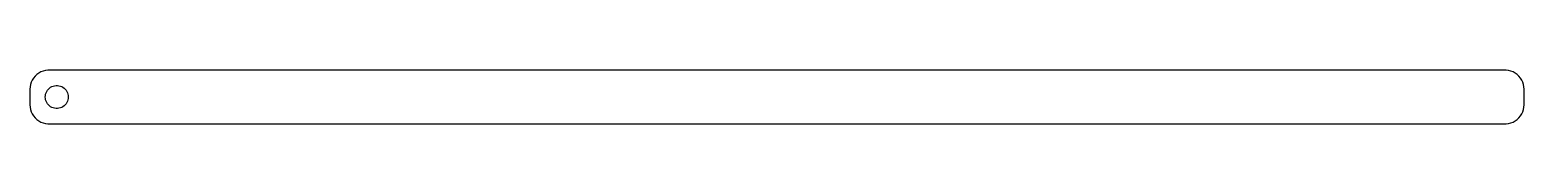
# Model space of a CAD drawing. Header units: metres. Extents: x -194 to 194, y -7 to 7.
import ezdxf

# ---------------------------------------------------------------- set-up
doc = ezdxf.new("R2010")
doc.units = ezdxf.units.M

msp = doc.modelspace()

# ---------------------------------------------------------------- linework, layer by layer
for p, q in [((-193.882, 4.40877), (-194.149, 3.84062)), ((-193.545, 4.93892), (-193.882, 4.40877)), ((-193.145, 5.42273), (-193.545, 4.93892)), ((-192.687, 5.85255), (-193.145, 5.42273)), ((-192.179, 6.22163), (-192.687, 5.85255)), ((-191.629, 6.52412), (-192.179, 6.22163)), ((-191.045, 6.75528), (-191.629, 6.52412)), ((-190.437, 6.91142), (-191.045, 6.75528)), ((-189.814, 6.99013), (-190.437, 6.91142)), ((189.814, 6.99013), (-189.814, 6.99013)), ((190.437, 6.91142), (189.814, 6.99013)), ((191.045, 6.75528), (190.437, 6.91142)), ((191.629, 6.52412), (191.045, 6.75528)), ((192.179, 6.22163), (191.629, 6.52412)), ((192.687, 5.85255), (192.179, 6.22163)), ((193.145, 5.42273), (192.687, 5.85255)), ((193.545, 4.93892), (193.145, 5.42273)), ((193.882, 4.40877), (193.545, 4.93892)), ((194.149, 3.84062), (193.882, 4.40877)), ((-194.461, 2.62666), (-194.5, 2)), ((-194.5, 2), (-194.5, -2)), ((-194.343, 3.24344), (-194.461, 2.62666)), ((-194.149, 3.84062), (-194.343, 3.24344)), ((-190.5, 0), (-190.476, 0.375992)), ((-190.476, -0.375992), (-190.5, 0)), ((-190.476, 0.375992), (-190.406, 0.746063)), ((-190.406, 0.746063), (-190.289, 1.10437)), ((-190.289, 1.10437), (-190.129, 1.44525)), ((-190.129, 1.44525), (-189.927, 1.76335)), ((-189.927, 1.76335), (-189.687, 2.05363)), ((-189.687, 2.05363), (-189.412, 2.31154)), ((-189.412, 2.31154), (-189.107, 2.53297)), ((-189.107, 2.53297), (-188.777, 2.71448)), ((-188.777, 2.71448), (-188.427, 2.85316)), ((-188.427, 2.85316), (-188.062, 2.94685)), ((-188.062, 2.94685), (-187.688, 2.99408)), ((-187.688, 2.99408), (-187.312, 2.99408)), ((-187.312, 2.99408), (-186.938, 2.94685)), ((-186.938, 2.94685), (-186.573, 2.85316)), ((-186.573, 2.85316), (-186.223, 2.71448)), ((-186.223, 2.71448), (-185.893, 2.53297)), ((-185.893, 2.53297), (-185.588, 2.31154)), ((-185.588, 2.31154), (-185.313, 2.05363)), ((-185.313, 2.05363), (-185.073, 1.76335)), ((-185.073, 1.76335), (-184.871, 1.44525)), ((-184.871, 1.44525), (-184.711, 1.10437)), ((-184.711, 1.10437), (-184.594, 0.746063)), ((-184.594, 0.746063), (-184.524, 0.375992)), ((-184.524, 0.375992), (-184.5, 0)), ((-184.5, 0), (-184.524, -0.375992)), ((194.343, 3.24344), (194.149, 3.84062)), ((194.461, 2.62666), (194.343, 3.24344)), ((194.5, 2), (194.461, 2.62666)), ((194.5, -2), (194.5, 2)), ((-194.5, -2), (-194.461, -2.62666)), ((-194.461, -2.62666), (-194.343, -3.24344)), ((-194.343, -3.24344), (-194.149, -3.84062)), ((-194.149, -3.84062), (-193.882, -4.40877)), ((-190.406, -0.746063), (-190.476, -0.375992)), ((-190.289, -1.10437), (-190.406, -0.746063)), ((-190.129, -1.44525), (-190.289, -1.10437)), ((-189.927, -1.76335), (-190.129, -1.44525)), ((-189.687, -2.05363), (-189.927, -1.76335)), ((-189.412, -2.31154), (-189.687, -2.05363)), ((-189.107, -2.53297), (-189.412, -2.31154)), ((-188.777, -2.71448), (-189.107, -2.53297)), ((-188.427, -2.85316), (-188.777, -2.71448)), ((-188.062, -2.94685), (-188.427, -2.85316)), ((-187.688, -2.99408), (-188.062, -2.94685)), ((-187.312, -2.99408), (-187.688, -2.99408)), ((-186.938, -2.94685), (-187.312, -2.99408)), ((-186.573, -2.85316), (-186.938, -2.94685)), ((-186.223, -2.71448), (-186.573, -2.85316)), ((-185.893, -2.53297), (-186.223, -2.71448)), ((-185.588, -2.31154), (-185.893, -2.53297)), ((-185.313, -2.05363), (-185.588, -2.31154)), ((-185.073, -1.76335), (-185.313, -2.05363)), ((-184.871, -1.44525), (-185.073, -1.76335)), ((-184.711, -1.10437), (-184.871, -1.44525)), ((-184.594, -0.746063), (-184.711, -1.10437)), ((-184.524, -0.375992), (-184.594, -0.746063)), ((193.882, -4.40877), (194.149, -3.84062)), ((194.149, -3.84062), (194.343, -3.24344)), ((194.343, -3.24344), (194.461, -2.62666)), ((194.461, -2.62666), (194.5, -2)), ((-193.882, -4.40877), (-193.545, -4.93892)), ((-193.545, -4.93892), (-193.145, -5.42273)), ((-193.145, -5.42273), (-192.687, -5.85255)), ((-192.687, -5.85255), (-192.179, -6.22163)), ((-192.179, -6.22163), (-191.629, -6.52412)), ((-191.629, -6.52412), (-191.045, -6.75528)), ((-191.045, -6.75528), (-190.437, -6.91142)), ((-190.437, -6.91142), (-189.814, -6.99013)), ((-189.814, -6.99013), (189.814, -6.99013)), ((189.814, -6.99013), (190.437, -6.91142)), ((190.437, -6.91142), (191.045, -6.75528)), ((191.045, -6.75528), (191.629, -6.52412)), ((191.629, -6.52412), (192.179, -6.22163)), ((192.179, -6.22163), (192.687, -5.85255)), ((192.687, -5.85255), (193.145, -5.42273)), ((193.145, -5.42273), (193.545, -4.93892)), ((193.545, -4.93892), (193.882, -4.40877))]:
    msp.add_line(p, q)

doc.saveas('drawing.dxf')
